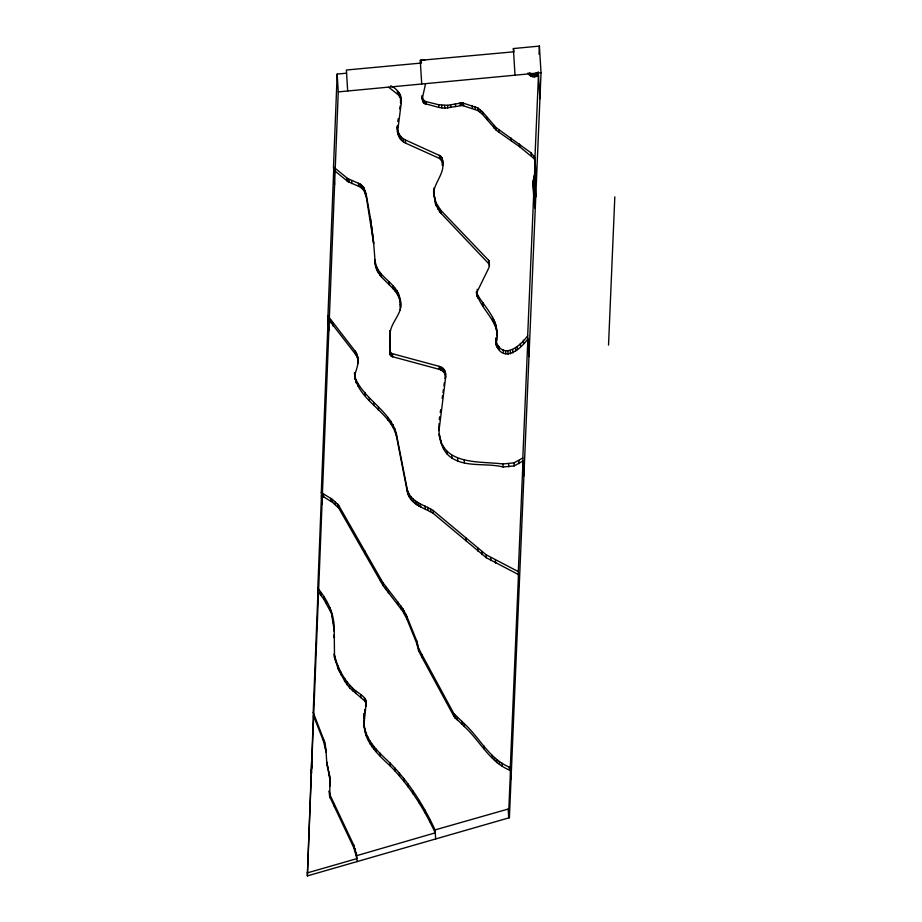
<?xml version="1.0" encoding="UTF-8"?>
<svg xmlns="http://www.w3.org/2000/svg" width="922" height="922" viewBox="0 0 922 922"><rect width="100%" height="100%" fill="white"/><g stroke="black" fill="none" stroke-linecap="round" stroke-linejoin="round"><path stroke-width="1.38" d="M515.018 75.189L513.381 48.555L539.393 46.1L541.03 72.734L509.393 817.722L307.36 875.9L313.388 715.38L323.599 741.426L326.1 752.052L324.602 741.933L313.203 712.418L317.986 591.198L324.037 599.611L331.494 613.395L334.225 630.544L334.513 657.478L338.12 668.796L344.886 681.496L349.68 687.95L364.651 700.87L366.172 703.325L364.052 723.816L364.121 713.513M311.21 770.573L311.394 773.535L311.555 761.86M438.999 423.636L439.01 430.562L445.649 377.329L444.911 373.502L442.007 370.506L439.321 369.353L391.527 356.445L389.914 353.633L389.902 330.698L389.729 350.602L391.343 353.414L439.137 366.334C444.646 367.452 446.916 373.594 444.888 378.55M535.094 205.606L535.267 208.395L534.149 203.808L535.786 195.994L534.506 175.007L535.129 160.497L534.034 158.584L519.674 146.771L496.313 130.325L482.54 114.374L477.999 110.617L462.452 105.477L444.773 108.174L438.849 107.436L424.224 103.437L422.875 101.651L422.334 98.262L425.584 83.66M334.213 637.482L334.248 634.809L334.432 637.77M329.661 785.671L329.972 780.254M307.176 872.938L356.895 858.624L353.91 847.986L329.788 796.885L329.88 777.442L326.699 761.952L330.053 780.404M334.594 184.78L333.51 166.963L337.175 74.071L346.58 73.184M328.843 330.721L327.944 315.923L333.695 169.982L347.928 181.599L360.329 187.039L364.017 190.67L366.368 197.227L373.641 243.489L370.575 219.182L366.184 194.208L363.833 187.65L360.145 184.02L347.744 178.58L333.51 166.963M322.008 504.357L321.282 492.521L328.128 318.885L355.235 353.898C361.078 360.456 356.18 368.604 354.705 375.715L354.521 372.753C355.869 400.044 390.386 410.763 396.483 436.36L407.201 491.253C409.599 504.461 423.624 507.503 433.282 513.416L486.343 557.741L518.487 574.579L510.304 767.496L511.019 779.332M318.344 597.122L317.802 588.236L321.455 495.483L332.554 502.375L338.731 508.103L383.045 585.585L402.96 611.54L406.936 619.146L416.802 643.568L418.715 651.082L422.138 657.651L454.05 716.59L464.377 726.548C479.913 740.723 489.859 762.529 510.477 770.458L508.852 808.848L509.393 817.722M307.36 875.9L338.259 91.889L337.175 74.071M539.047 54.329L539.393 46.1M536.408 181.473L534.956 157.8L538.471 75.097C535.313 78.197 529.862 76.941 527.914 73.08M528.974 356.63L527.684 335.643L533.861 190.301M523.915 475.787L522.82 457.969L527.88 338.812C520.527 349.692 502.375 363.787 495.955 343.802C502.963 322.965 479.532 309.804 476.386 291.652L476.881 296.527M519.213 586.415L518.314 571.617L523.005 460.988L514.176 465.898L503.101 466.981C485.145 462.36 461.818 468.687 447.389 454.362C440.889 447.089 438.987 437.005 438.826 427.543M508.725 817.653L508.172 809.043M608.532 345.082L614.824 196.859M442.837 165.441L442.26 158.238L440.359 155.887L405.369 139.948C400.24 137.689 397.082 132.203 397.209 126.671C396.714 133.137 399.18 140.421 405.565 143.117L439.621 158.492C449.625 168.207 433.398 182.579 433.674 193.574L433.547 191.465M496.209 345.52L495.898 338.19M390.732 85.804C397.947 89.111 402.349 95.807 401.174 103.633L397.532 132.134M334.34 654.516C337.198 666.871 343.341 678.869 352.377 687.858C356.929 693.206 369.042 696.721 365.515 705.664M390.098 333.718C390.64 321.087 405.023 312.281 399.894 298.532C397.175 282.316 375.6 276.865 374.989 259.635C373.329 279.746 400.148 285.566 400.471 304.848M400.551 103.287L400.528 95.277M533.423 186.163L533.031 181.092L534.506 175.007M476.57 294.821L477.331 291.398L488.937 267.657L489.375 264.384L439.782 212.002L435.564 204.142L433.594 191.511M400.286 301.828L400.275 309.907M489.271 262.862L488.591 260.281L440.751 210.251L435.956 202.656L433.813 193.712L433.997 196.87M439.298 419.614L439.679 416.79M440.267 412.537L440.647 409.702M442.191 398.373L442.572 395.55M442.963 392.714L443.344 389.879M443.92 385.638L444.312 382.803M397.785 121.531L398.212 118.719M399.699 108.9L400.125 106.088M442.122 165.038L442.641 162.284M495.759 340.633C502.19 360.629 520.331 346.534 527.684 335.643M531.579 76.468L531.395 73.506L534.241 73.921L538.194 72.239M439.506 436.947L439.321 433.928C442.687 465.598 480.235 461.046 502.916 463.962L513.992 462.867L522.82 457.969M508.852 808.848L435.057 829.904C423.74 805.448 408.988 782.236 390.018 762.99C378.965 752.479 365.953 741.092 364.178 724.899C364.478 742.325 378.446 754.968 390.19 765.94C409.161 785.198 423.913 808.398 435.23 832.854L356.71 855.662L357.068 861.586M422.322 99.403L422.172 95.565L422.714 98.954L425.042 101.328L438.688 104.751L447.585 105.327L462.291 102.791L477.838 107.92L482.379 111.677L496.151 127.639L531.141 152.914L534.956 157.8M421.711 84.006L420.259 60.333L513.969 51.793L513.381 48.555M338.259 91.889L541.03 72.734M420.259 60.333L424.8 60.31M321.282 492.521L332.369 499.413L338.558 505.152L382.861 582.623L402.776 608.578L406.763 616.184L416.617 640.606L418.53 648.12L421.953 654.689L453.866 713.628L464.192 723.586C479.74 737.761 489.674 759.578 510.304 767.496M354.797 379.322L354.613 376.36C362.957 399.007 389.752 409.944 396.299 433.398L407.028 488.291C409.414 501.499 423.452 504.541 433.11 510.454L486.159 554.779L518.314 571.617M388.692 87.244L398.615 95.093L400.724 98.435M317.802 588.236C327.794 600.164 334.698 614.686 334.225 630.544M327.944 315.923L355.95 352.25L357.632 356.572L358.266 362.611M476.686 293.357C484.085 306.565 497.673 318.159 496.97 334.525M329.523 795.893L329.223 790.869L329.984 794.914L353.725 845.025L356.71 855.662M326.884 764.914L325.927 749.102M373.456 240.469L375.173 262.655M363.867 720.854L364.363 727.85M538.287 72.135L539.923 98.769M537.065 73.069L537.238 76.03M535.717 73.599L535.901 76.561M534.241 73.921L534.426 76.883M532.755 73.841L532.939 76.791M530.219 72.815L530.392 75.777M529.216 72.873L529.343 74.843M533.861 155.899L534.034 158.584M534.276 175.837L535.555 196.824M534.149 190.22L534.322 193.009M533.677 190.358L534.276 200.143M533.031 181.092L534.311 202.079M531.141 152.914L531.303 155.599M532.87 182.821L534.241 205.502M519.512 144.074L519.674 146.771M510.938 137.92L511.099 140.617M523.339 340.16L523.535 343.33M520.388 343.41L520.584 346.58M517.254 346.476L517.449 349.645M515.502 347.836L515.698 350.994M512.667 349.738L512.863 352.896M498.675 129.599L498.837 132.295M518.89 460.631L519.074 463.651M510.281 350.671L510.477 353.829M496.151 127.639L496.313 130.325M507.907 351.052L508.103 354.209M493.892 125.427L494.065 128.123M513.992 462.867L514.176 465.898M505.579 350.591L505.763 353.748M503.262 349.576L503.447 352.734M508.61 463.835L508.794 466.855M487.242 117.313L487.415 119.998M498.917 346.557L499.113 349.715M497.592 345.312L497.788 348.47M496.854 335.919L496.716 329.961M496.174 326.526L496.37 329.696M495.598 324.152L495.794 327.322M482.379 111.677L482.54 114.374M496.566 343.929L496.762 347.098M496.024 338.028L496.163 340.137M494.837 321.847L495.022 325.017M502.916 463.962L503.101 466.981M493.789 319.634L493.985 322.792M480.212 109.672L480.374 112.357M489.19 261.226L489.455 266.02M492.567 317.468L492.763 320.637M488.591 260.281L488.787 263.45M477.838 107.92L477.999 110.617M475.153 106.572L475.314 109.269M472.271 105.5L472.433 108.185M483.024 302.796L483.22 305.966M509.267 767.185L509.451 770.147M495.402 560.173L495.587 563.135M477.193 289.289L477.331 291.398M477.492 294.925L477.688 298.083M463.432 103.01L463.593 105.696M490.688 557.591L490.873 560.541M462.291 102.791L462.452 105.477M502.052 763.22L502.225 766.182M461.15 102.699L461.311 105.385M459.997 102.791L460.17 105.488M499.332 761.537L499.517 764.499M486.159 554.779L486.343 557.741M496.774 759.705L496.958 762.655M455.387 103.909L455.549 106.595M481.906 551.644L482.091 554.606M494.469 757.619L494.641 760.581M492.313 755.372L492.498 758.333M477.838 548.29L478.022 551.252M450.57 104.912L450.743 107.609M447.585 105.327L447.746 108.024M484.108 745.979L484.292 748.941M444.611 105.477L444.773 108.174M464.181 459.813L464.365 462.832M441.638 105.246L441.811 107.932M442.733 160.232L442.929 163.401M465.91 537.872L466.083 540.834M442.26 158.238L442.456 161.408M438.688 104.751L438.849 107.436M441.776 157.339L441.972 160.497M441.154 156.533L441.35 159.702M440.359 155.887L440.555 159.045M439.425 155.322L439.621 158.492M457.589 458.13L457.773 461.15M440.751 210.251L440.947 213.408M439.598 208.845L439.782 212.002M437.558 205.848L437.754 209.006M451.803 455.456L451.987 458.476M435.956 202.656L436.152 205.813M435.38 200.984L435.564 204.142M445.476 372.961L445.649 377.329M433.997 187.904L434.124 190.013M434.562 197.861L434.758 201.031M445.257 371.681L445.441 374.701M444.727 370.471L444.911 373.502M443.978 369.33L444.162 372.35M442.952 368.339L443.136 371.359M426.171 101.766L426.344 104.463M464.192 723.586L464.377 726.548M447.205 451.331L447.389 454.362M441.822 367.486L442.007 370.506M425.042 101.328L425.203 104.025M440.543 366.841L440.728 369.86M462.049 721.407L462.233 724.369M424.062 100.74L424.224 103.437M421.25 60.345L421.412 63.042L346.395 70.014L347.675 91.001M423.313 99.922L423.475 102.619M422.714 98.954L422.875 101.651M439.137 366.334L439.321 369.353M422.368 97.836L422.53 100.533M443.413 446.236L443.597 449.256M440.981 440.14L441.165 443.159M457.254 717.477L457.439 720.439M455.341 715.691L455.526 718.653M454.788 715.046L454.972 718.008M453.866 713.628L454.05 716.59M433.11 510.454L433.282 513.416M430.574 508.714L430.758 511.675M405.369 139.948L405.565 143.117M427.866 507.192L428.038 510.154M401.07 97.847L401.289 102.319M400.978 100.475L401.174 103.633M403.237 138.703L403.421 141.873M399.975 94.067L400.171 97.225M424.996 505.924L425.18 508.886M399.307 92.938L399.491 96.095M401.358 137.24L401.554 140.409M398.419 91.923L398.615 95.093M397.405 90.99L397.601 94.159M399.871 135.453L400.067 138.611M398.65 133.436L398.846 136.606M398.465 132.906L398.661 136.076M397.866 131.224L398.062 134.382M397.417 125.392L397.543 127.501M420.501 504.207L420.686 507.169M418.646 503.274L418.819 506.236M416.928 502.144L417.113 505.106M415.315 500.877L415.488 503.838M435.057 829.904L435.668 838.951M413.333 499.113L413.505 502.075M421.953 654.689L422.138 657.651M399.894 298.532L400.079 301.563M400.344 304.375L400.528 307.395M399.295 295.755L399.48 298.786M411.097 496.728L411.281 499.678M398.362 293.104L398.546 296.123M430.263 819.865L430.447 822.827M396.933 290.649L397.117 293.669M409.241 494.146L409.426 497.108M418.53 648.12L418.715 651.082M407.95 491.311L408.123 494.273M417.366 642.968L417.551 645.93M395.169 288.309L395.354 291.329M416.617 640.606L416.802 643.568M407.028 488.291L407.201 491.253M393.129 286.085L393.314 289.105M425.054 810.035L425.238 812.997M388.969 281.706L389.153 284.725M392.438 353.898L392.622 356.918M419.233 800.48L419.418 803.442M391.343 353.414L391.527 356.445M396.299 433.398L396.483 436.36M406.763 616.184L406.936 619.146M390.467 352.665L390.651 355.685M394.996 428.961L395.181 431.911M390.156 352.181L390.34 355.212M389.729 350.602L390.098 354.716M405.588 613.579L405.772 616.541M393.21 424.731L393.383 427.693M404.285 611.032L404.458 613.994M402.776 608.578L402.96 611.54M390.686 420.824L390.87 423.786M413.01 791.122L413.194 794.084M381.143 273.834L381.328 276.854M401.139 606.192L401.324 609.154M379.634 272.094L379.818 275.113M387.678 417.136L387.862 420.086M378.32 270.261L378.504 273.281M377.294 268.279L377.478 271.299M397.566 601.559L397.751 604.521M376.453 266.204L376.637 269.224M407.812 783.804L407.997 786.766M375.335 261.848L375.519 264.868M372.695 233.347L372.88 236.378M371.716 226.259L371.9 229.278M370.575 219.182L370.759 222.202M403.721 778.352L403.905 781.314M366.184 194.208L366.368 197.227M365.296 190.842L365.481 193.862M378.308 407.409L378.493 410.371M363.833 187.65L364.017 190.67M388.323 590.437L388.496 593.399M399.422 773.039L399.606 776.001M362.819 186.244L363.003 189.264M361.608 184.999L361.804 188.019M385.465 586.611L385.638 589.561M373.733 402.499L373.906 405.461M360.145 184.02L360.329 187.039M394.823 767.945L394.996 770.907M358.497 183.213L358.681 186.232M382.861 582.623L383.045 585.585M380.429 578.543L380.613 581.505M369.261 397.509L369.445 400.459M390.018 762.99L390.19 765.94M364.974 392.392L365.158 395.342M351.605 180.608L351.789 183.639M348.954 179.352L349.138 182.372M347.744 178.58L347.928 181.599M357.632 356.572L357.817 359.534M358.093 363.487L358.036 358.773M346.591 177.715L346.776 180.735M357.24 355.062L357.425 358.024M356.71 353.622L356.883 356.584M355.95 352.25L356.134 355.212M357.655 383.126L357.84 386.088M380.141 753.239L380.325 756.201M355.062 350.936L355.235 353.898M355.777 379.795L355.961 382.757M365.066 551.079L365.239 554.041M375.692 748.629L375.876 751.591M373.617 746.232L373.79 749.194M371.704 743.743L371.877 746.705M370.033 741.115L370.218 744.077M366.184 701.734L366.357 704.696M365.999 700.363L366.253 706.148M365.377 699.095L365.561 702.057M367.601 736.517L367.786 739.479M364.478 697.908L364.651 700.87M364.686 709.387L364.858 712.337M366.046 732.725L366.23 735.687M364.259 713.467L364.386 715.437M363.96 715.587L364.132 718.549M364.847 728.864L365.02 731.826M360.813 694.681L360.998 697.631M355.5 690.555L355.685 693.505M332.877 323.057L333.061 326.019M330.445 319.773L330.629 322.723M352.377 687.858L352.561 690.82M328.197 316.384L328.382 319.346M338.558 505.152L338.731 508.103M349.496 684.988L349.68 687.95M337.775 504.15L337.959 507.112M346.983 681.854L347.156 684.816M335.32 501.833L335.504 504.795M356.341 852.827L356.526 855.789M355.235 848.897L355.419 851.859M344.713 678.534L344.886 681.496M353.725 845.025L353.91 847.986M332.369 499.413L332.554 502.375M330.768 498.341L330.952 501.303M340.898 672.046L341.082 675.008M339.319 668.98L339.503 671.942M337.936 665.845L338.12 668.796M333.211 620.414L333.395 623.376M335.481 659.368L335.666 662.33M332.208 614.225L332.393 617.187M334.582 656.153L334.767 659.115M334.248 653.848L334.513 657.478M331.309 610.433L331.494 613.395M323.472 494.019L323.657 496.981M330.145 607.736L330.33 610.698M326.342 600.821L326.515 603.772M323.853 596.649L324.037 599.611M334.283 804.053L334.467 807.015M321.179 592.604L321.352 595.566M318.205 588.72L318.39 591.682M329.488 774.653L329.661 777.615M329.88 783.078L330.064 786.04M328.9 771.887L329.073 774.849M329.984 794.914L330.157 797.864M329.603 793.923L329.788 796.885M327.506 766.436L327.679 769.397M325.42 745.483L325.593 748.445M324.602 741.933L324.775 744.895M323.426 738.464L323.599 741.426M313.203 712.418L313.572 718.33M311.544 765.479L311.728 768.429M311.29 769.858L311.463 772.82M329.88 777.442L330.157 783.216M334.041 627.594L334.144 631.201"/></g></svg>
